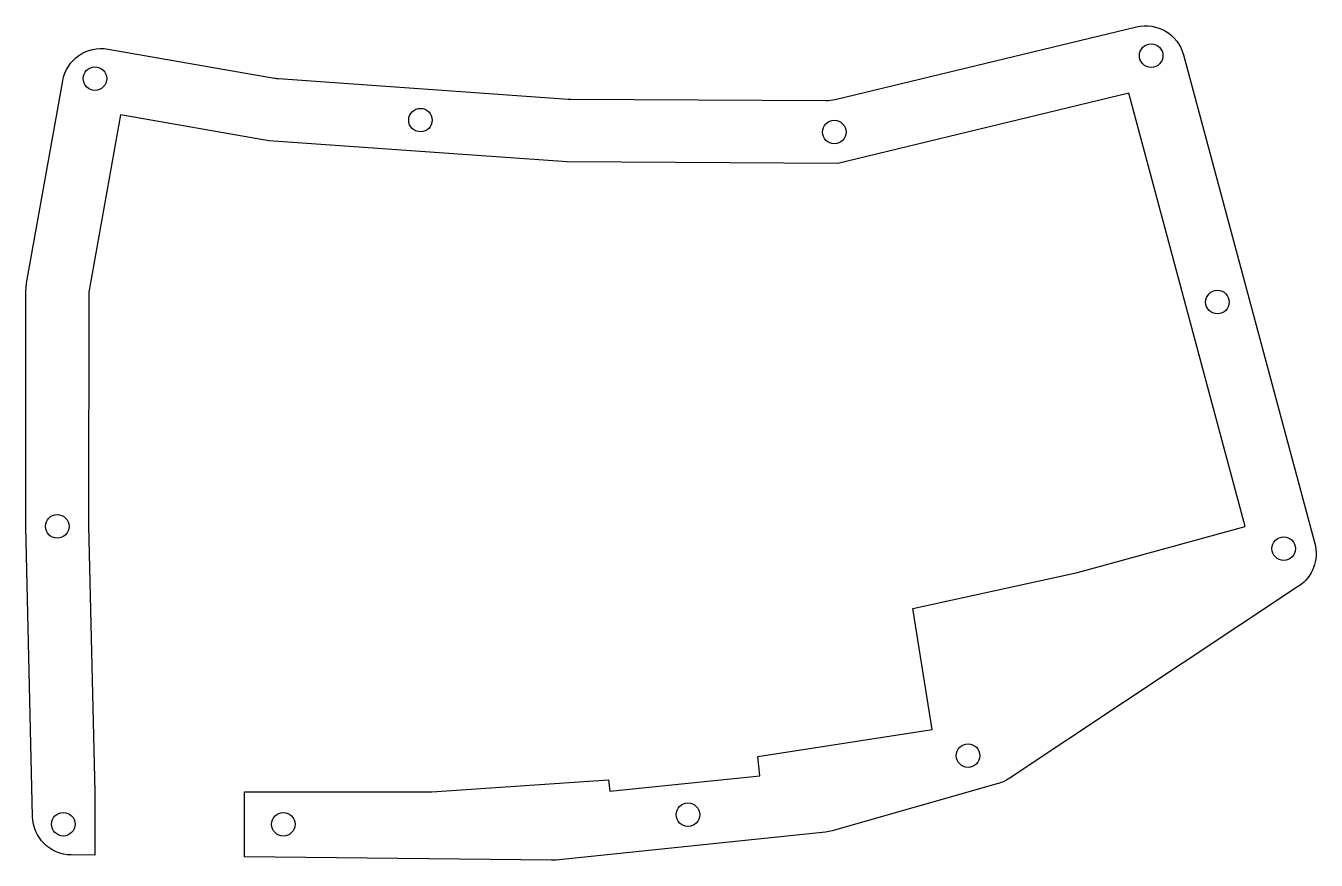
# Model space of a CAD drawing. Header units: millimetres. Extents: x 219 to 383, y 3 to 109.
import ezdxf

# ---------------------------------------------------------------- set-up
doc = ezdxf.new("R2010")
doc.units = ezdxf.units.MM
doc.layers.get('0').update_dxf_attribs({"linetype": 'CONTINUOUS'})

msp = doc.modelspace()

# ---------------------------------------------------------------- linework, layer by layer
msp.add_lwpolyline([(286.61, 3.07, -0.028582), (286.04, 3.05), (246.98, 3.47), (246.98, 11.77), (270.82, 11.77), (293.33, 13.29), (293.48, 11.83), (312.58, 13.81), (312.33, 16.25), (334.53, 19.7), (332.09, 35.14), (353.02, 39.72), (374.4, 45.56), (359.57, 100.78), (322.54, 91.84), (288.04, 92.03), (250.06, 94.73), (231.16, 98.03), (227.14, 75.43), (227.12, 45.63), (227.89, 11.77), (227.89, 3.68), (224.9, 3.71, -0.404365), (219.96, 8.6), (219.12, 45.54), (219.14, 75.7, -0.043817), (219.22, 76.57), (223.81, 102.37, -0.413275), (229.59, 106.42), (250.79, 102.72, 0.025484), (251.29, 102.66), (288.19, 100.04, 0.016376), (288.51, 100.02), (321, 99.85, 0.060665), (322.2, 99.99), (360.54, 109.24, -0.406753), (366.54, 105.68), (383.26, 43.41, -0.322246), (381.2, 37.95), (344.33, 13.46, -0.077382), (342.93, 12.82), (321.79, 6.8, -0.04353), (320.93, 6.63)], format="xyb", close=True)
for centre in [(362.42, 105.58), (227.92, 102.65), (269.37, 97.36), (322.07, 95.84), (370.86, 74.17), (223.12, 45.59), (379.3, 42.75), (339.1, 16.37), (303.44, 8.84), (223.89, 7.63), (251.91, 7.62)]:
    msp.add_circle(centre, 1.5)

doc.saveas('drawing.dxf')
